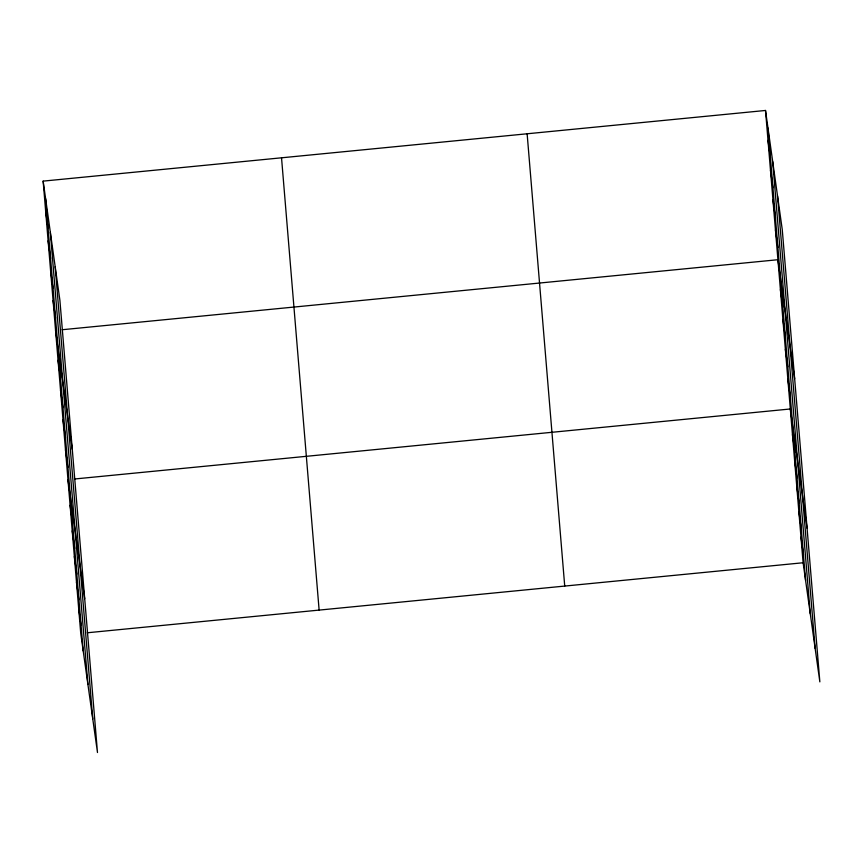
<?xml version="1.0" encoding="UTF-8"?>
<svg xmlns="http://www.w3.org/2000/svg" width="863" height="863" viewBox="0 0 863 863"><rect width="100%" height="100%" fill="white"/><g stroke="black" fill="none" stroke-linecap="round" stroke-linejoin="round"><path stroke-width="1.29" d="M43.15 181.122L59.892 300.248L97.487 752.536L80.744 633.42L43.15 181.122L765.513 110.464L782.256 229.58L819.85 681.878L803.108 562.752L765.513 110.464M62.104 329.742L777.919 259.72L794.661 378.835M74.509 478.997L790.325 408.976L807.067 528.091M87.292 632.773L803.108 562.752M767.994 140.313L770.465 157.897M770.476 170.162L772.946 187.746M772.957 200.022L775.427 217.605M775.438 229.871L777.908 247.454M780.4 289.569L782.87 307.152M782.881 319.418L785.352 337.002M785.362 349.278L787.833 366.861M787.843 379.127L790.314 396.71M792.461 434.607L794.931 452.19M794.586 460.238L797.056 477.822M796.722 485.869L799.192 503.453M798.847 511.489L801.317 529.084M800.983 537.12L803.453 554.704M45.631 210.982L48.101 228.566M48.112 240.831L50.583 258.415M50.593 270.68L53.064 288.264M53.075 300.529L55.545 318.113M55.556 330.378L72.298 449.504M58.037 360.238L60.507 377.821M60.518 390.087L62.988 407.67M62.999 419.936L65.469 437.519M65.48 449.785L67.95 467.368M67.961 479.634L84.703 598.76M70.086 505.265L72.568 522.849M72.222 530.896L74.693 548.48M74.347 556.527L76.818 574.111M76.483 582.158L78.954 599.742M78.609 607.789L81.079 625.373M777.552 196.074L815.136 648.372M772.698 161.554L810.292 613.841M767.984 128.048L805.578 580.335M527.131 133.787L564.726 586.074M281.532 157.81L319.127 610.098M55.178 266.743L92.773 719.03M50.334 232.223L87.918 684.51M45.62 198.706L83.215 651.004"/></g></svg>
